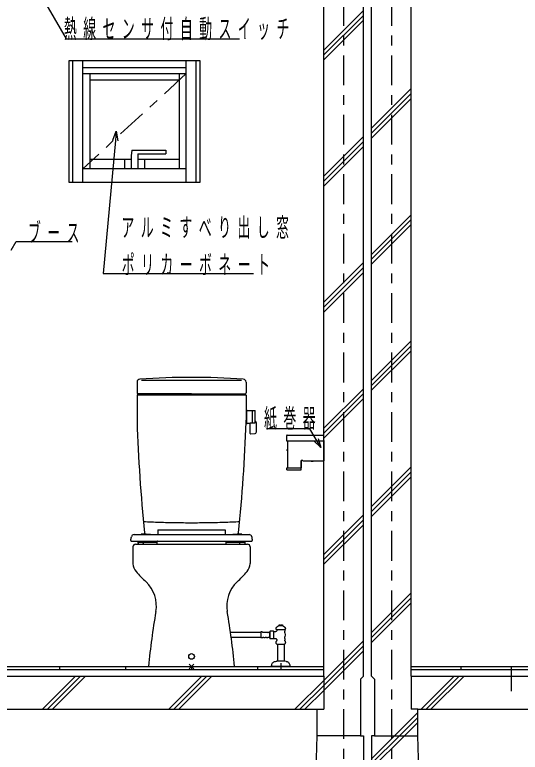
# Model space of a CAD drawing. Units: millimetres, scale not verified. Extents: x -11550 to 6, y -53460 to 8010.
# Drawn here: x -8150 to -6620, y -5098 to -2865 of the extents above; entities that cross this region are included whole.
import ezdxf

# ---------------------------------------------------------------- set-up
doc = ezdxf.new("R2010")
doc.units = ezdxf.units.MM
doc.header["$LTSCALE"] = 30
doc.linetypes.add('USER1', pattern=[4.5, 2.5, -2])
doc.linetypes.add('USER2', pattern=[6, 3, -1, 1, -1])
doc.layers.add('layer1', color=4, linetype='Continuous', lineweight=25)
doc.styles.add('ＭＳ ゴシック', font='')
doc.styles.get('ＭＳ ゴシック').set_extended_font_data('MS Gothic')

msp = doc.modelspace()

# ---------------------------------------------------------------- linework, layer by layer
at = {"layer": 'layer1', "linetype": 'USER2'}
for p, q in [((-7155, -2087.73), (-7155, -6317.73)), ((-7010, -2087.73), (-7010, -6317.73)), ((-7631, -3042.73), (-7944, -3330.73))]:
    msp.add_line(p, q, dxfattribs=at)
at = {"layer": 'layer1', "color": 20}
for p, q in [((-7215, -4867.73), (-7215, -2607.73)), ((-7095, -4867.73), (-7095, -2607.73)), ((-7070, -4867.73), (-7070, -2607.73)), ((-6950, -4867.73), (-6950, -2607.73)), ((-9565, -4867.73), (-7215, -4867.73)), ((-7104, -4876.73), (-7095, -4867.73)), ((-7061, -4876.73), (-7070, -4867.73)), ((-6950, -4867.73), (-4600, -4867.73)), ((-7104, -4876.73), (-7104, -5047.73)), ((-7061, -4876.73), (-7061, -5047.73)), ((-9545, -4967.73), (-7235, -4967.73)), ((-7235, -5047.73), (-7235, -4967.73)), ((-6930, -5047.73), (-6930, -4967.73)), ((-6930, -4967.73), (-4620, -4967.73)), ((-7245, -5367.73), (-7235, -5047.73)), ((-7104, -5047.73), (-7095, -5047.73)), ((-7095, -5047.73), (-7095, -5367.73)), ((-7070, -5047.73), (-7070, -5367.73)), ((-7061, -5047.73), (-7070, -5047.73)), ((-6920, -5367.73), (-6930, -5047.73))]:
    msp.add_line(p, q, dxfattribs=at)
at = {"layer": 'layer1'}
for p, q in [((-8166.08, -2640.74), (-7994.81, -2937.38)), ((-7215, -2971.4), (-7095, -2851.4)), ((-7215, -2986.4), (-7095, -2866.4)), ((-7215, -3001.4), (-7095, -2881.4)), ((-7994.81, -2937.38), (-7992.81, -2937.38)), ((-7992.81, -2937.38), (-7469.86, -2937.38)), ((-7070, -3208.24), (-6950, -3088.24)), ((-7070, -3223.24), (-6950, -3103.24)), ((-7070, -3238.24), (-6950, -3118.24)), ((-7853.09, -3244.57), (-7843.04, -3217.38)), ((-7843.04, -3217.38), (-7845.62, -3245.26)), ((-7843.04, -3217.38), (-7838.15, -3245.96)), ((-7215, -3353.24), (-7095, -3233.24)), ((-7845.62, -3245.26), (-7882.96, -3648.61)), ((-7215, -3368.24), (-7095, -3248.24)), ((-7215, -3383.24), (-7095, -3263.24)), ((-7070, -3590.08), (-6950, -3470.08)), ((-7070, -3605.08), (-6950, -3485.08)), ((-7070, -3620.08), (-6950, -3500.08)), ((-8161, -3577.47), (-8145.77, -3551.09)), ((-8145.77, -3551.09), (-8143.77, -3551.09)), ((-8143.77, -3551.09), (-7976.84, -3551.09)), ((-7215, -3735.08), (-7095, -3615.08)), ((-7215, -3750.08), (-7095, -3630.08)), ((-7882.96, -3648.61), (-7726.13, -3648.61)), ((-7726.13, -3648.61), (-7427.19, -3648.61)), ((-7215, -3765.08), (-7095, -3645.08)), ((-7070, -3971.91), (-6950, -3851.91)), ((-7070, -3986.91), (-6950, -3866.91)), ((-7070, -4001.91), (-6950, -3881.91)), ((-7215, -4116.91), (-7095, -3996.91)), ((-7215, -4131.91), (-7095, -4011.91)), ((-7215, -4146.91), (-7095, -4026.91)), ((-7259.09, -4118.1), (-7387.84, -4118.1)), ((-7257.09, -4118.1), (-7259.09, -4118.1)), ((-7238, -4151.16), (-7257.09, -4118.1)), ((-7224, -4175.4), (-7238, -4151.16)), ((-7231.5, -4147.4), (-7224, -4175.4)), ((-7224, -4175.4), (-7244.5, -4154.91)), ((-7070, -4353.75), (-6950, -4233.75)), ((-7070, -4368.75), (-6950, -4248.75)), ((-7070, -4383.75), (-6950, -4263.75)), ((-7215, -4498.75), (-7095, -4378.75)), ((-7215, -4513.75), (-7095, -4393.75)), ((-7215, -4528.75), (-7095, -4408.75)), ((-7070, -4735.59), (-6950, -4615.59)), ((-7070, -4750.59), (-6950, -4630.59)), ((-7070, -4765.59), (-6950, -4645.59)), ((-7215, -4880.59), (-7095, -4760.59)), ((-7215, -4895.59), (-7095, -4775.59)), ((-7215, -4910.59), (-7095, -4790.59)), ((-8015, -4837.73), (-8015, -4847.72)), ((-7815, -4837.73), (-7815, -4847.72)), ((-7615, -4837.73), (-7615, -4847.72)), ((-7415, -4837.72), (-7415, -4847.73)), ((-6800, -4837.73), (-6800, -4847.73)), ((-9565, -4847.73), (-7215, -4847.73)), ((-8065.81, -4967.73), (-7965.81, -4867.73)), ((-8050.81, -4967.73), (-7950.81, -4867.73)), ((-8035.81, -4967.73), (-7935.81, -4867.73)), ((-7683.97, -4967.73), (-7583.97, -4867.73)), ((-7668.97, -4967.73), (-7568.97, -4867.73)), ((-7653.97, -4967.73), (-7553.97, -4867.73)), ((-7215, -4867.73), (-7215, -4967.73)), ((-6950, -4847.73), (-4600, -4847.73)), ((-6950, -4867.73), (-6950, -4967.73)), ((-6920.3, -4967.73), (-6820.3, -4867.73)), ((-6905.3, -4967.73), (-6805.3, -4867.73)), ((-6890.3, -4967.73), (-6790.3, -4867.73)), ((-7302.14, -4967.73), (-7215, -4880.59)), ((-7287.14, -4967.73), (-7215, -4895.59)), ((-7272.14, -4967.73), (-7215, -4910.59)), ((-7235, -4967.73), (-7215, -4967.73)), ((-7000.3, -5047.73), (-6930, -4977.43)), ((-6930, -4967.73), (-6950, -4967.73)), ((-6985.3, -5047.73), (-6930, -4992.43)), ((-6970.3, -5047.73), (-6930, -5007.43)), ((-7104, -5047.73), (-7235, -5047.73)), ((-7070, -5117.43), (-7000.3, -5047.73)), ((-7070, -5132.43), (-6985.3, -5047.73)), ((-7070, -5147.43), (-6970.3, -5047.73)), ((-7061, -5047.73), (-6930, -5047.73))]:
    msp.add_line(p, q, dxfattribs=at)
at = {"layer": 'layer1', "color": 3}
for p, q in [((-7985, -3372.73), (-7985, -3002.73)), ((-7985, -3002.73), (-7590, -3002.73)), ((-7974.2, -3372.73), (-7974.2, -3002.73)), ((-7944, -3372.73), (-7944, -3002.73)), ((-7631, -3372.73), (-7631, -3002.73)), ((-7600.8, -3372.73), (-7600.8, -3002.73)), ((-7590, -3002.73), (-7590, -3372.73)), ((-7944, -3024.23), (-7631, -3024.23)), ((-7944, -3042.73), (-7631, -3042.73)), ((-7923, -3042.73), (-7923, -3330.73)), ((-7652, -3042.73), (-7652, -3330.73)), ((-7923, -3061.73), (-7652, -3061.73)), ((-7795.5, -3274.23), (-7797.5, -3292.23)), ((-7795.5, -3274.23), (-7692.5, -3274.23)), ((-7692.5, -3274.23), (-7692.5, -3286.23)), ((-7923, -3302.23), (-7797.5, -3302.23)), ((-7817.5, -3302.23), (-7817.5, -3330.73)), ((-7797.5, -3292.23), (-7797.5, -3330.73)), ((-7777.5, -3286.23), (-7692.5, -3286.23)), ((-7777.5, -3286.23), (-7777.5, -3330.73)), ((-7777.5, -3302.23), (-7652, -3302.23)), ((-7757.5, -3302.23), (-7757.5, -3330.73)), ((-7631, -3330.73), (-7944, -3330.73)), ((-7590, -3372.73), (-7985, -3372.73)), ((-7615, -3971.66), (-7766.56, -3971.66)), ((-7463.44, -3971.66), (-7615, -3971.66)), ((-7780, -3976.82), (-7780, -4009.73)), ((-7450, -3976.82), (-7450, -4009.73)), ((-7776, -4012.73), (-7780, -4016.73)), ((-7780, -4016.73), (-7780, -4092.73)), ((-7615, -4016.73), (-7780, -4016.73)), ((-7776, -4012.73), (-7777, -4012.73)), ((-7615, -4012.73), (-7776, -4012.73)), ((-7615, -4012.73), (-7454, -4012.73)), ((-7450, -4016.73), (-7615, -4016.73)), ((-7454, -4012.73), (-7453, -4012.73)), ((-7450, -4016.73), (-7454, -4012.73)), ((-7450, -4016.73), (-7450, -4082.73)), ((-7448, -4066.73), (-7448, -4063.5)), ((-7446.97, -4062.5), (-7432, -4062.96)), ((-7432, -4062.96), (-7432, -4063.48)), ((-7432, -4063.48), (-7432, -4100.79)), ((-7432, -4063.48), (-7423, -4063.48)), ((-7422, -4094.46), (-7422, -4064.48)), ((-7449.15, -4066.73), (-7450, -4082.73)), ((-7450, -4082.73), (-7450, -4092.73)), ((-7449.15, -4066.73), (-7448, -4066.73)), ((-7448, -4098.73), (-7448, -4066.73)), ((-7779.98, -4094.68), (-7779.98, -4094.79)), ((-7448, -4098.73), (-7450.14, -4098.73)), ((-7448, -4101.46), (-7448, -4098.73)), ((-7438, -4102.46), (-7447, -4102.46)), ((-7438, -4100.79), (-7432, -4100.79)), ((-7438, -4102.46), (-7438, -4100.79)), ((-7438, -4132.43), (-7438, -4102.46)), ((-7432, -4100.79), (-7432, -4100.79)), ((-7432, -4100.79), (-7423, -4100.79)), ((-7422, -4099.79), (-7422, -4094.46)), ((-7418, -4124.96), (-7418, -4102.46)), ((-7436.97, -4133.43), (-7422, -4132.96)), ((-7327.5, -4139.23), (-7327.5, -4153.43)), ((-7326, -4137.73), (-7216.29, -4137.73)), ((-7215.5, -4138.41), (-7215.5, -4154.73)), ((-7215.5, -4153.53), (-7215, -4153.53)), ((-7215, -4153.53), (-7215, -4215.33)), ((-7326.2, -4154.73), (-7215.5, -4154.73)), ((-7324.5, -4154.73), (-7324.5, -4236.53)), ((-7326.05, -4184.53), (-7326.04, -4182.91)), ((-7325.9, -4182.4), (-7324.5, -4180.31)), ((-7324.5, -4185.54), (-7325.06, -4185.53)), ((-7278, -4214.83), (-7283, -4214.83)), ((-7283, -4214.83), (-7283, -4236.53)), ((-7282.8, -4242.53), (-7282.8, -4214.83)), ((-7278, -4214.83), (-7278, -4215.33)), ((-7278, -4215.33), (-7215, -4215.33)), ((-7250.46, -4216.83), (-7250.54, -4216.83)), ((-7249.46, -4216.83), (-7249.54, -4216.83)), ((-7326.3, -4236.53), (-7282.8, -4236.53)), ((-7326.3, -4242.53), (-7326.3, -4236.53)), ((-7325.8, -4243.03), (-7283.3, -4243.03)), ((-7789.11, -4438.73), (-7777.86, -4438.73)), ((-7777.86, -4438.73), (-7767.24, -4437.07)), ((-7777.86, -4438.73), (-7739.53, -4438.73)), ((-7739.53, -4438.73), (-7717.5, -4438.73)), ((-7717.5, -4425.73), (-7717.5, -4438.73)), ((-7717.5, -4438.73), (-7512.5, -4438.73)), ((-7716.5, -4424.73), (-7513.5, -4424.73)), ((-7512.5, -4438.73), (-7512.5, -4425.73)), ((-7512.5, -4438.73), (-7490.47, -4438.73)), ((-7490.47, -4438.73), (-7452.14, -4438.73)), ((-7462.76, -4437.07), (-7452.14, -4438.73)), ((-7452.14, -4438.73), (-7440.89, -4438.73)), ((-7797, -4458.73), (-7776.96, -4458.73)), ((-7776.96, -4462.73), (-7776.96, -4458.73)), ((-7776.96, -4458.73), (-7761.13, -4458.73)), ((-7718.82, -4462.73), (-7776.96, -4462.73)), ((-7776.96, -4464.73), (-7776.96, -4462.73)), ((-7761.13, -4464.73), (-7761.13, -4458.73)), ((-7761.13, -4458.73), (-7717.33, -4458.73)), ((-7718.82, -4462.73), (-7718.82, -4460.32)), ((-7718.82, -4464.73), (-7718.82, -4462.73)), ((-7717.33, -4458.73), (-7512.67, -4458.73)), ((-7512.67, -4458.73), (-7468.86, -4458.73)), ((-7511.18, -4460.32), (-7511.18, -4462.73)), ((-7453.03, -4462.73), (-7511.18, -4462.73)), ((-7511.18, -4462.73), (-7511.18, -4464.73)), ((-7468.86, -4464.73), (-7468.86, -4458.73)), ((-7468.86, -4458.73), (-7453.03, -4458.73)), ((-7453.03, -4462.73), (-7453.03, -4458.73)), ((-7453.03, -4458.73), (-7433, -4458.73)), ((-7453.03, -4464.73), (-7453.03, -4462.73)), ((-7792.5, -4475.72), (-7792.5, -4526.2)), ((-7784.5, -4467.72), (-7774.17, -4467.72)), ((-7773.96, -4467.73), (-7758.13, -4467.73)), ((-7758.13, -4467.73), (-7721.82, -4467.73)), ((-7721.82, -4467.73), (-7508.18, -4467.73)), ((-7508.18, -4467.73), (-7471.86, -4467.73)), ((-7471.86, -4467.73), (-7456.03, -4467.73)), ((-7455.83, -4467.72), (-7445.5, -4467.72)), ((-7437.5, -4475.72), (-7437.5, -4526.2)), ((-7348.9, -4711.73), (-7345.9, -4711.73)), ((-7345.9, -4711.73), (-7345.9, -4714.23)), ((-7344.1, -4714.23), (-7344.1, -4711.73)), ((-7344.1, -4711.73), (-7341.1, -4711.73)), ((-7400.75, -4733.73), (-7405, -4733.73)), ((-7405, -4733.73), (-7405, -4751.73)), ((-7378, -4731.67), (-7377.21, -4731.23)), ((-7378, -4731.67), (-7378, -4753.79)), ((-7366.79, -4731.23), (-7377.21, -4731.23)), ((-7366.79, -4731.23), (-7366, -4731.67)), ((-7366, -4753.79), (-7366, -4731.67)), ((-7366, -4732.25), (-7360, -4732.25)), ((-7332.25, -4726.73), (-7357.75, -4726.73)), ((-7357, -4726.73), (-7357, -4729.25)), ((-7350.75, -4714.73), (-7356.64, -4718.78)), ((-7350, -4714.73), (-7350.75, -4714.73)), ((-7350, -4714.73), (-7349.9, -4712.68)), ((-7340, -4714.73), (-7350, -4714.73)), ((-7345.9, -4714.23), (-7344.1, -4714.23)), ((-7340, -4714.73), (-7340.1, -4712.68)), ((-7339.25, -4714.73), (-7340, -4714.73)), ((-7333.36, -4718.78), (-7339.25, -4714.73)), ((-7333, -4726.73), (-7333, -4730.94)), ((-7332.57, -4735.99), (-7333, -4730.93)), ((-7405, -4735.43), (-7496.96, -4735.43)), ((-7405, -4750.03), (-7494.93, -4750.03)), ((-7400.75, -4751.73), (-7405, -4751.73)), ((-7396.5, -4735.48), (-7399, -4735.48)), ((-7396.5, -4749.98), (-7399, -4749.98)), ((-7388.5, -4735.48), (-7391, -4735.48)), ((-7388.5, -4749.98), (-7391, -4749.98)), ((-7380, -4735.48), (-7383.5, -4735.48)), ((-7380, -4749.98), (-7383.5, -4749.98)), ((-7378.5, -4736.13), (-7379, -4736.63)), ((-7379, -4736.48), (-7379, -4748.98)), ((-7378.5, -4749.33), (-7379, -4748.83)), ((-7378.5, -4736.13), (-7378, -4736.13)), ((-7378.5, -4749.33), (-7378, -4749.33)), ((-7377.21, -4754.23), (-7378, -4753.79)), ((-7366.79, -4754.23), (-7377.21, -4754.23)), ((-7366, -4753.79), (-7366.79, -4754.23)), ((-7366, -4753.2), (-7361.25, -4753.2)), ((-7332.75, -4752.95), (-7332.43, -4748.57)), ((-7332.75, -4752.95), (-7332.75, -4758.47)), ((-7357.25, -4757.2), (-7357.25, -4758.47)), ((-7357, -4770.73), (-7333, -4770.73)), ((-7355.3, -4770.73), (-7355.3, -4821.73)), ((-7334.7, -4770.73), (-7334.7, -4821.73)), ((-7364.04, -4823.55), (-7361.03, -4822.63)), ((-7361.03, -4822.63), (-7357.41, -4821.77)), ((-7334.7, -4821.73), (-7357, -4821.73)), ((-7333, -4821.73), (-7334.7, -4821.73)), ((-7328.97, -4822.63), (-7332.59, -4821.77)), ((-7328.97, -4822.63), (-7325.96, -4823.55)), ((-9415, -4837.73), (-7215, -4837.73)), ((-7745, -4837.73), (-7485, -4837.73)), ((-7622.07, -4830.65), (-7607.93, -4844.8)), ((-7622.07, -4844.8), (-7607.93, -4830.65)), ((-7372.5, -4835.73), (-7372.5, -4837.73)), ((-7317.5, -4837.73), (-7372.5, -4837.73)), ((-7345, -4827.73), (-7345, -4847.73)), ((-7317.5, -4835.73), (-7317.5, -4837.73)), ((-6950, -4837.73), (-4600, -4837.73))]:
    msp.add_line(p, q, dxfattribs=at)
at = {"layer": 'layer1', "linetype": 'USER1'}
msp.add_line((-6648, -4837.73), (-6648, -4967.73), dxfattribs=at)
at = {"layer": 'layer1', "color": 3}
for points in [[(-7349.9, -4712.68), (-7349.87, -4712.49), (-7349.81, -4712.31), (-7349.71, -4712.14), (-7349.59, -4712), (-7349.44, -4711.88), (-7349.27, -4711.8), (-7349.09, -4711.74), (-7348.9, -4711.73)], [(-7341.1, -4711.73), (-7340.91, -4711.74), (-7340.73, -4711.8), (-7340.56, -4711.88), (-7340.41, -4712), (-7340.29, -4712.14), (-7340.19, -4712.31), (-7340.13, -4712.49), (-7340.1, -4712.68)], [(-7400.75, -4733.73), (-7400.41, -4733.77), (-7400.08, -4733.87), (-7399.78, -4734.03), (-7399.51, -4734.25), (-7399.29, -4734.51), (-7399.13, -4734.81), (-7399.03, -4735.14), (-7399, -4735.48)], [(-7396.5, -4735.48), (-7396.15, -4734.99), (-7395.72, -4734.57), (-7395.21, -4734.24), (-7394.65, -4734.01), (-7394.05, -4733.9), (-7393.45, -4733.9), (-7392.85, -4734.01), (-7392.29, -4734.24), (-7391.78, -4734.57), (-7391.35, -4734.99), (-7391, -4735.48)], [(-7388.5, -4735.48), (-7388.24, -4735.03), (-7387.89, -4734.64), (-7387.48, -4734.32), (-7387.02, -4734.08), (-7386.52, -4733.93), (-7386, -4733.88), (-7385.48, -4733.93), (-7384.98, -4734.08), (-7384.52, -4734.32), (-7384.1, -4734.64), (-7383.76, -4735.03), (-7383.5, -4735.48)], [(-7357, -4729.25), (-7357.05, -4729.77), (-7357.18, -4730.27), (-7357.4, -4730.75), (-7357.7, -4731.18), (-7358.07, -4731.55), (-7358.5, -4731.85), (-7358.97, -4732.07), (-7359.48, -4732.2), (-7360, -4732.25)], [(-7357.75, -4726.73), (-7358.32, -4725.9), (-7358.72, -4724.98), (-7358.95, -4724.01), (-7358.99, -4723.01), (-7358.86, -4722.01), (-7358.54, -4721.06), (-7358.05, -4720.19), (-7357.41, -4719.42), (-7356.64, -4718.78)], [(-7333.36, -4718.78), (-7332.59, -4719.42), (-7331.95, -4720.19), (-7331.46, -4721.06), (-7331.14, -4722.01), (-7331.01, -4723.01), (-7331.05, -4724.01), (-7331.28, -4724.98), (-7331.68, -4725.9), (-7332.25, -4726.73)], [(-7399, -4749.98), (-7399.03, -4750.29), (-7399.11, -4750.58), (-7399.23, -4750.86), (-7399.41, -4751.11), (-7399.62, -4751.32), (-7399.87, -4751.5), (-7400.15, -4751.63), (-7400.45, -4751.71), (-7400.75, -4751.73)], [(-7391, -4749.98), (-7391.35, -4750.48), (-7391.78, -4750.9), (-7392.29, -4751.23), (-7392.85, -4751.45), (-7393.45, -4751.57), (-7394.05, -4751.57), (-7394.65, -4751.45), (-7395.21, -4751.23), (-7395.72, -4750.9), (-7396.15, -4750.48), (-7396.5, -4749.98)], [(-7383.5, -4749.98), (-7383.76, -4750.43), (-7384.1, -4750.83), (-7384.52, -4751.15), (-7384.98, -4751.39), (-7385.48, -4751.53), (-7386, -4751.58), (-7386.52, -4751.53), (-7387.02, -4751.39), (-7387.48, -4751.15), (-7387.89, -4750.83), (-7388.24, -4750.43), (-7388.5, -4749.98)], [(-7380, -4735.48), (-7379.8, -4735.5), (-7379.62, -4735.56), (-7379.44, -4735.65), (-7379.29, -4735.78), (-7379.17, -4735.93), (-7379.08, -4736.1), (-7379.02, -4736.29), (-7379, -4736.48)], [(-7379, -4748.98), (-7379.01, -4749.16), (-7379.06, -4749.33), (-7379.13, -4749.48), (-7379.23, -4749.63), (-7379.36, -4749.75), (-7379.5, -4749.85), (-7379.66, -4749.92), (-7379.83, -4749.97), (-7380, -4749.98)], [(-7361.25, -4753.2), (-7360.47, -4753.28), (-7359.72, -4753.51), (-7359.03, -4753.88), (-7358.42, -4754.38), (-7357.92, -4754.98), (-7357.55, -4755.67), (-7357.33, -4756.42), (-7357.25, -4757.2)], [(-7332.57, -4735.99), (-7332, -4742.27), (-7332.43, -4748.57)], [(-7357, -4770.73), (-7357.83, -4769.56), (-7358.46, -4768.27), (-7358.85, -4766.9), (-7359, -4765.47), (-7358.9, -4764.05), (-7358.56, -4762.66), (-7357.98, -4761.35)], [(-7357.25, -4758.47), (-7357.33, -4759.46), (-7357.58, -4760.43), (-7357.98, -4761.34)], [(-7332.02, -4761.35), (-7331.44, -4762.66), (-7331.1, -4764.05), (-7331, -4765.47), (-7331.15, -4766.9), (-7331.54, -4768.27), (-7332.17, -4769.56), (-7333, -4770.73)], [(-7332.02, -4761.34), (-7332.42, -4760.43), (-7332.67, -4759.46), (-7332.75, -4758.47)], [(-7372.5, -4835.73), (-7372.31, -4833.48), (-7371.73, -4831.31), (-7370.78, -4829.27), (-7369.5, -4827.42), (-7367.91, -4825.82), (-7366.08, -4824.51), (-7364.04, -4823.55)], [(-7357.41, -4821.78), (-7357.21, -4821.74), (-7357, -4821.73)], [(-7333, -4821.73), (-7332.79, -4821.74), (-7332.59, -4821.78)], [(-7325.96, -4823.55), (-7323.92, -4824.51), (-7322.09, -4825.82), (-7320.5, -4827.42), (-7319.22, -4829.27), (-7318.27, -4831.31), (-7317.7, -4833.48), (-7317.5, -4835.73)]]:
    msp.add_lwpolyline(points, dxfattribs=at)
msp.add_circle((-7615, -4807.73), 8.5, dxfattribs=at)
for centre, radius, start, end in [((-7771, -3976.82), 9, 93.74207, 180.00062), ((-7615, -6362.72), 2400, 89.99991, 93.7408), ((-7615, -6362.72), 2400, 86.25898, 89.99991), ((-7459, -3976.82), 9, 359.99922, 86.25333), ((-7777, -4009.73), 3, 180, 270), ((-7453, -4009.73), 3, 270, 0), ((-7447, -4063.5), 1, 88.21009, 180), ((-7423, -4064.48), 1, 0, 90), ((-7657.88, -4092.72), 122.12, 180.00081, 180.05177), ((-7673.57, -4092.74), 106.43, 180.05177, 180.11024), ((-7671.58, -4092.73), 108.42, 180.11024, 180.16765), ((-7684.13, -4092.77), 95.87, 180.16765, 180.23256), ((-7682.52, -4092.76), 97.48, 180.23256, 180.29641), ((-7692.79, -4092.82), 87.21, 180.29641, 180.36777), ((-7691.46, -4092.81), 88.54, 180.36777, 180.43806), ((-7701.11, -4092.88), 78.89, 180.67685, 180.75574), ((-7675.5, -4092.52), 104.51, 180.82495, 180.88451), ((-7700.01, -4092.87), 79.99, 180.43806, 180.51587), ((-7698.89, -4092.86), 81.11, 180.51587, 180.5926), ((-7706.13, -4092.94), 73.87, 180.5926, 180.67685), ((-7690.09, -4092.73), 89.91, 180.75574, 180.82495), ((-7655.25, -4092.21), 124.76, 180.88451, 180.93439), ((-7576.31, -4090.89), 203.71, 180.97461, 181.00516), ((-7625.26, -4091.72), 154.74, 180.93439, 180.97461), ((-7482.03, -4089.24), 298, 181.00516, 181.02604), ((-7225.28, -4084.64), 554.79, 181.02604, 181.03726), ((-8260.58, -4103.52), 480.68, 1.02828, 1.04123), ((-9675.95, -4128.93), 1896.28, 1.025, 1.02828), ((-7392.24, -4088.07), 387.8, 181.025, 181.04105), ((-7604.1, -4091.92), 175.91, 181.04105, 181.07643), ((-7666.24, -4093.09), 113.75, 181.07643, 181.13114), ((-7695.93, -4093.67), 84.05, 181.13114, 181.20519), ((-7713.33, -4094.04), 66.65, 181.20519, 181.29857), ((-7724.76, -4094.3), 55.22, 181.29857, 181.41129), ((-7732.84, -4094.5), 47.13, 181.41129, 181.54334), ((-7738.86, -4094.66), 41.11, 181.54334, 181.69472), ((-7743.52, -4094.8), 36.46, 181.69472, 181.86544), ((-2783.15, -3933.08), 4999.46, 181.86728, 185.742), ((-12447.4, -3933.07), 5000, 354.25855, 358.10141), ((-12447.4, -3933.07), 5000, 358.10141, 358.13285), ((-7550, -4092.73), 100, 358.1345, 0.00158), ((-7447, -4101.46), 1, 180, 270), ((-7423, -4099.79), 1, 270, 0), ((-7428, -4102.46), 10, 0, 53.1301), ((-7428, -4124.96), 10, 306.8699, 0), ((-7437, -4132.43), 1, 180, 271.78991), ((-7326, -4139.23), 1.5, 90, 180), ((-7326.2, -4153.43), 1.3, 180, 270), ((-7216.34, -4138.58), 0.858, 11.75894, 86.68916), ((-7325.05, -4184.53), 1, 179.65259, 269.65259), ((-7325.04, -4182.91), 1, 148.95192, 179.65259), ((-7250.2, -4212.55), 4.31, 220.05786, 245.23524), ((-7250.66, -4214.15), 2.67, 239.79922, 272.65981), ((-7251.68, -4216.29), 1.33, 336.45703, 352.67279), ((-7250.14, -4212.15), 4.32, 267.17612, 276.62663), ((-7248.32, -4216.29), 1.33, 186.30455, 203.5412), ((-7249.34, -4214.15), 2.67, 267.3402, 300.20079), ((-7249.8, -4212.55), 4.31, 294.77889, 319.94214), ((-7325.8, -4242.53), 0.5, 180, 270), ((-7283.3, -4242.53), 0.5, 270, 0), ((-7606.05, -1245.44), 3157.53, 267.18995, 268.07237), ((-7623.96, -1245.31), 3157.66, 271.92765, 272.81003), ((-7621.51, -1669.87), 2732.82, 268.09709, 269.11665), ((-7616.21, -1251.84), 3150.89, 269.13734, 270.02161), ((-7613.82, -1248.96), 3153.77, 269.97815, 270.86227), ((-7608.47, -1670.37), 2732.32, 270.88326, 271.903), ((-7789.11, -4446.73), 8, 90, 170.46246), ((-7766.33, -4442.91), 5.91, 84.55513, 98.87619), ((-7999.79, -8243.7), 3813.86, 86.08712, 86.48201), ((-7692.85, -4426.77), 65, 185.74123, 189.5704), ((-7716.5, -4425.73), 1, 90, 180), ((-7513.5, -4425.73), 1, 0, 90), ((-7230.21, -8243.7), 3813.86, 93.51799, 93.91288), ((-7537.15, -4426.77), 65, 350.42951, 354.25859), ((-7463.67, -4442.91), 5.91, 81.12381, 95.44487), ((-7440.89, -4446.73), 8, 9.53754, 90), ((-7797, -4456.73), 2, 169.18757, 270), ((-8290.09, -4362.55), 500, 349.18757, 350.46246), ((-7773.96, -4464.73), 3, 180, 270), ((-7758.13, -4464.73), 3, 180, 270), ((-7721.82, -4464.73), 3, 270, 0), ((-7717.33, -4460.23), 1.5, 90, 183.54618), ((-7512.67, -4460.23), 1.5, 356.45382, 90), ((-7508.18, -4464.73), 3, 180, 270), ((-7471.86, -4464.73), 3, 270, 0), ((-7456.03, -4464.73), 3, 270, 0), ((-6939.91, -4362.55), 500, 189.53754, 190.81243), ((-7433, -4456.73), 2, 270, 10.81243), ((-7784.5, -4475.72), 8, 90, 180), ((-7445.5, -4475.72), 8, 0, 90), ((-7777.5, -4526.2), 15, 180, 184.5182), ((-7752.58, -4524.23), 40, 184.5182, 220.38482), ((-7477.42, -4524.23), 40, 319.61518, 355.4818), ((-7452.5, -4526.2), 15, 355.4818, 0), ((-7478.36, -4290.98), 400.01, 220.38482, 226.67774), ((-7751.64, -4290.98), 400.01, 313.32226, 319.61518), ((-7821.42, -4654.74), 100, 350.01557, 46.67774), ((-7408.58, -4654.74), 100, 133.32226, 189.98443), ((-5753.18, -5018.84), 2000.04, 170.01557, 174.80438), ((-9476.82, -5018.84), 2000.04, 5.19562, 9.98443)]:
    msp.add_arc(centre, radius, start, end, dxfattribs=at)

# ---------------------------------------------------------------- texts
at = {"layer": 'layer1', "color": 2, "char_height": 57.18, "attachment_point": 7, "style": 'ＭＳ ゴシック'}
for s, insert in [('\\T1.5;\\W0.5;熱線センサ付自動スイッチ', (-8001.4, -2941.92)), ('\\T1.5;\\W0.5;アルミすべり出し窓', (-7827.19, -3543.1)), ('\\T1.5;\\W0.5;ブース', (-8110.41, -3555.61)), ('\\T1.5;\\W0.5;ポリカーボネート', (-7826.34, -3653.1)), ('\\T1.5;\\W0.5;紙巻器', (-7395.59, -4122.63))]:
    msp.add_mtext(s, dxfattribs=dict(at, insert=insert))

doc.saveas('drawing.dxf')
